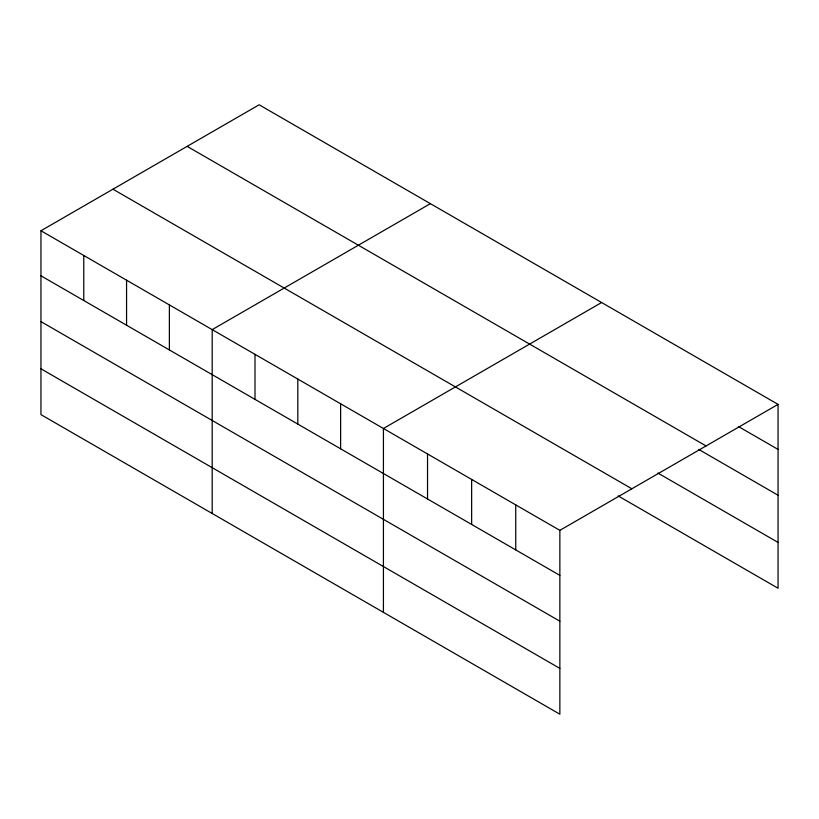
<?xml version="1.0" encoding="UTF-8"?>
<svg xmlns="http://www.w3.org/2000/svg" width="819" height="819" viewBox="0 0 819 819"><rect width="100%" height="100%" fill="white"/><g stroke="black" fill="none" stroke-linecap="round" stroke-linejoin="round"><path stroke-width="1.23" d="M559.858 621.191L559.858 530.354L40.95 230.763L40.95 414.619L559.858 714.209L559.858 621.191L40.95 321.611M618.161 495.925L778.05 588.237L778.05 404.381L259.142 104.791L40.95 230.763M430.384 203.655L212.193 329.627L212.193 513.482M601.627 302.518L383.425 428.491L383.425 612.346M559.858 530.354L778.05 404.381M738.349 426.484L778.05 449.406M187.142 146.366L706.05 445.945M698.658 449.385L778.05 495.219M657.862 473.034L778.05 542.424M112.95 189.189L631.859 488.779M40.95 275.798L559.858 575.378M40.95 368.806L559.858 668.396M515.745 504.883L515.745 549.918M471.642 479.422L471.642 524.447M427.538 453.951L427.538 498.986M340.622 403.777L340.622 448.802M297.809 379.064L297.809 424.088M254.996 354.34L254.996 399.375M169.379 304.914L169.379 349.938M126.566 280.2L126.566 325.225M83.763 255.477L83.763 300.512"/></g></svg>
